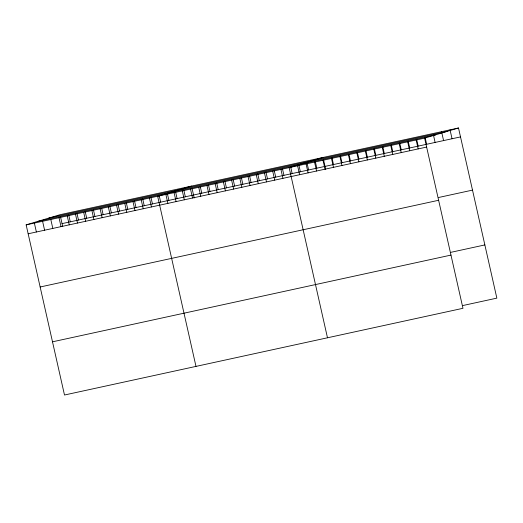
<?xml version="1.0" encoding="UTF-8"?>
<svg xmlns="http://www.w3.org/2000/svg" width="523" height="523" viewBox="0 0 523 523"><rect width="100%" height="100%" fill="white"/><g stroke="black" fill="none" stroke-linecap="round" stroke-linejoin="round"><path stroke-width="0.78" d="M458.508 127.985L424.617 138.144L462.966 308.302L64.492 395.015L26.15 224.864L60.034 214.698L458.508 127.985L496.85 298.136L462.979 305.51M191.529 186.083L157.645 196.249L195.988 366.401M323.024 157.469L289.141 167.628L327.483 337.786M48.855 218.052L447.322 131.338M37.336 221.51L435.803 134.79M26.15 224.864L424.617 138.144M62.047 223.622L460.515 136.908M28.164 233.788L426.631 147.068M438.634 197.485L472.504 190.111M40.153 286.99L438.62 200.276M450.989 252.302L484.86 244.927M52.503 341.813L450.97 255.093M450.035 129.828L452.049 138.752M441.569 131.672L443.582 140.589M433.436 134.999L435.11 142.433M425.14 137.588L426.644 144.276M416.668 139.425L418.178 146.12M416.151 139.987L418.158 148.911M408.202 141.269L409.712 147.963M407.685 141.831L409.692 150.755M399.735 143.112L401.246 149.807M399.212 143.675L401.226 152.598M391.269 144.956L392.773 151.65M390.746 145.518L392.76 154.442M382.803 146.8L384.307 153.487M382.28 147.362L384.294 156.285M374.331 148.643L375.841 155.331M373.814 149.205L375.821 158.123M365.865 150.487L367.375 157.175M365.348 151.049L367.355 159.966M357.399 152.33L358.909 159.018M356.876 152.886L358.889 161.81M349.096 154.913L350.436 160.862M348.41 154.73L350.423 163.653M340.46 156.011L341.97 162.705M339.943 156.573L341.957 165.497M331.994 157.854L333.504 164.549M331.477 158.417L333.484 167.34M323.528 159.698L325.705 169.347M323.011 160.26L325.018 169.184M315.31 161.489L316.82 168.177M314.539 162.104L316.552 171.028M307.093 163.274L308.603 169.968M306.073 163.947L308.086 172.865M298.875 165.065L300.379 171.753M297.607 165.784L299.614 174.708M290.657 166.85L292.161 173.544M282.433 168.641L283.943 175.336M280.923 169.419L282.93 178.343M274.215 170.433L275.726 177.12M272.699 171.211L274.712 180.128M265.998 172.217L267.508 178.912M264.481 172.995L266.495 181.919M257.78 174.009L259.29 180.696M256.263 174.787L258.277 183.704M249.563 175.793L251.073 182.488M248.046 176.571L250.059 185.495M241.345 177.585L242.855 184.273M239.828 178.363L241.842 187.286M233.127 179.369L234.631 186.064M231.611 180.147L233.618 189.071M224.91 181.161L226.413 187.855M223.393 181.939L225.4 190.862M216.692 182.952L218.196 189.64M215.175 183.73L217.182 192.647M208.468 184.737L209.978 191.431M206.958 185.515L208.965 194.438M200.25 186.528L201.76 193.216M198.733 187.306L200.747 196.23M192.033 188.313L194.21 197.962M190.516 189.091L192.529 198.014M183.815 190.104L185.325 196.792M182.298 190.882L184.312 199.806M175.597 191.889L177.107 198.583M174.081 192.673L176.094 201.59M167.38 193.68L168.89 200.374M165.863 194.458L167.876 203.382M159.325 196.21L160.666 202.159M150.944 197.256L152.448 203.95M149.428 198.034L151.435 206.958M142.727 199.047L144.23 205.735M141.21 199.825L143.217 208.749M134.503 200.832L136.013 207.526M132.986 201.61L134.999 210.534M126.285 202.623L127.795 209.318M124.768 203.401L126.782 212.325M118.067 204.415L119.577 211.102M116.551 205.193L118.564 214.11M109.85 206.199L111.36 212.894M108.333 206.977L110.346 215.901M101.802 208.729L103.142 214.678M100.115 208.769L102.129 217.692M93.414 209.775L94.924 216.47M91.898 210.553L93.905 219.477M85.197 211.567L86.7 218.254M83.68 212.345L85.687 221.268M76.979 213.351L78.483 220.046M75.462 214.129L77.469 223.053M68.755 215.143L70.265 221.837M67.245 215.921L69.252 224.844M60.537 216.934L62.714 226.577M59.021 217.712L61.034 226.629M50.803 219.497L52.816 228.42M42.585 221.288L44.599 230.212M34.368 223.073L36.381 231.996"/></g></svg>
